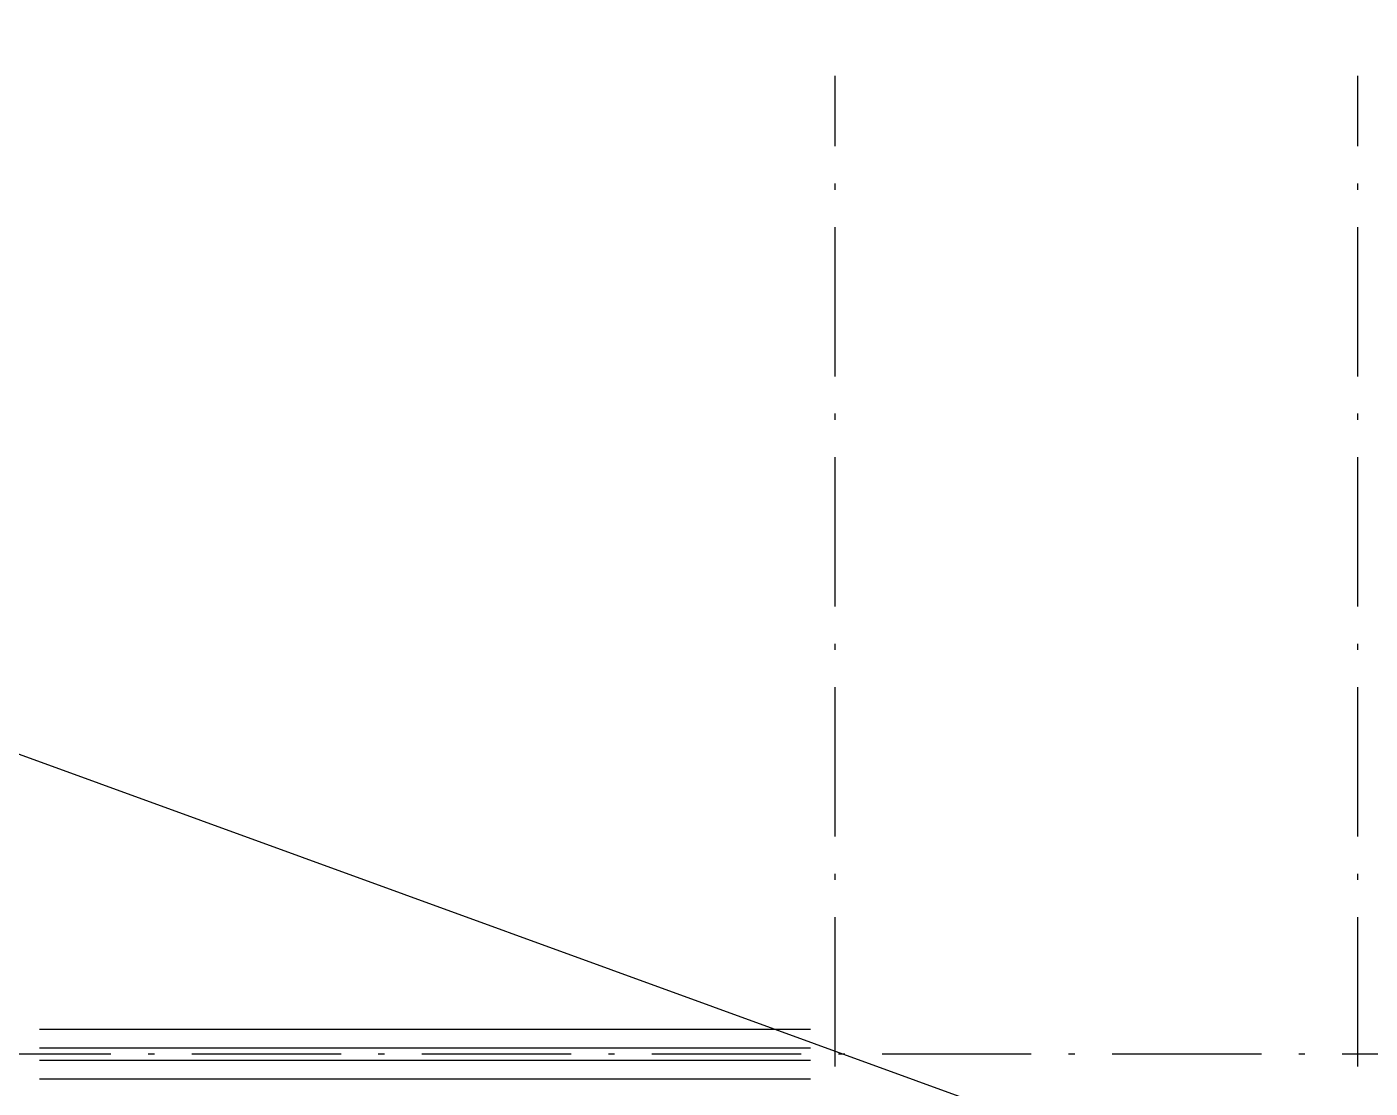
# Model space of a CAD drawing. Extents: x 3694 to 117786, y 20013 to 108631.
# Drawn here: x 37330 to 42730, y 95067 to 99334 of the extents above; entities that cross this region are included whole.
import ezdxf

# ---------------------------------------------------------------- set-up
doc = ezdxf.new("R2010")
doc.units = 0
doc.header["$LTSCALE"] = 1000
doc.header["$MEASUREMENT"] = 0
doc.linetypes.add('ACAD_ISO04W100', pattern=[30, 24, -3, 0, -3])
doc.linetypes.add('ACAD_ISO10W100', pattern=[18.5, 12, -3, 0.5, -3])
for name, color, linetype in [('DOTE', 1, 'ACAD_ISO04W100'), ('栏杆', 24, 'Continuous'), ('铺地', 251, 'Continuous')]:
    doc.layers.add(name, color=color, linetype=linetype)

msp = doc.modelspace()

# ---------------------------------------------------------------- linework, layer by layer
at = {"layer": 'DOTE', "linetype": 'ACAD_ISO10W100', "ltscale": 0.05}
for p, q in [((40579.8, 89603.7), (40579.8, 99136.4)), ((42679.8, 89603.7), (42679.8, 99136.4)), ((48767.6, 95203.7), (37179.8, 95203.7))]:
    msp.add_line(p, q, dxfattribs=at)
at = {"layer": '栏杆'}
for p, q in [((37379.8, 95303.7), (40479.8, 95303.7)), ((37379.8, 95228.7), (40479.8, 95228.7)), ((37379.8, 95178.7), (40479.8, 95178.7)), ((37379.8, 95103.7), (40479.8, 95103.7))]:
    msp.add_line(p, q, dxfattribs=at)
at = {"layer": '铺地'}
msp.add_line((117785.7, 67132.2), (3693.9, 108631.3), dxfattribs=at)

doc.saveas('drawing.dxf')
